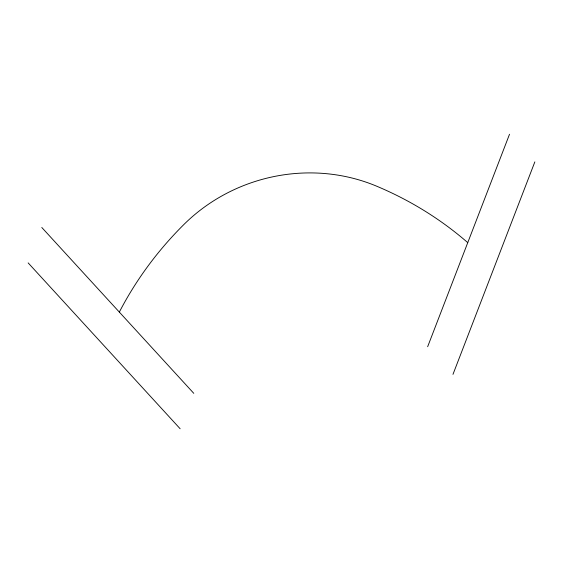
<?xml version="1.0" encoding="UTF-8"?>
<svg xmlns="http://www.w3.org/2000/svg" width="563" height="563" viewBox="0 0 563 563"><rect width="100%" height="100%" fill="white"/><g stroke="black" fill="none" stroke-linecap="round" stroke-linejoin="round"><path stroke-width="0.84" d="M427.648 346.724L509.522 134.247M452.976 374.367L534.85 161.884M41.796 227.48L193.785 393.34M28.15 262.893L180.139 428.753M467.754 242.639A355.366 330.643 -16.3 0 0 376.471 186.114A168.52 156.796 -16.3 0 0 183.904 224.496A355.366 330.643 -16.3 0 0 119.335 312.099"/></g></svg>
